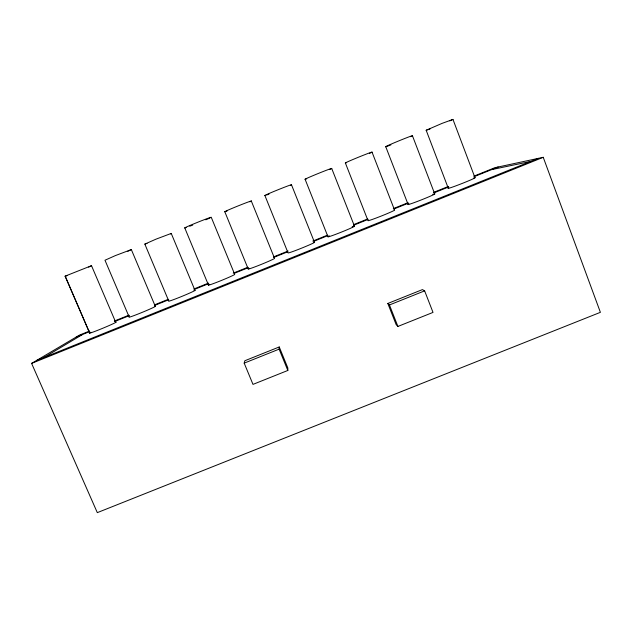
<?xml version="1.0" encoding="UTF-8"?>
<svg xmlns="http://www.w3.org/2000/svg" width="632" height="632" viewBox="0 0 632 632"><rect width="100%" height="100%" fill="white"/><g stroke="black" fill="none" stroke-linecap="round" stroke-linejoin="round"><path stroke-width="0.95" d="M287.829 370.463L279.107 349.148L279.241 346.96L244.876 360.73L244.189 363.139L252.99 384.39L287.829 370.463L287.829 367.935L279.241 346.96M115.759 322.36L91.506 265.685L88.678 267.154M155.338 306.409L131.33 249.569L127.806 251.331M194.008 290.491A14.307 0.616 -22.3 0 1 183.549 295.697A14.307 0.616 -22.3 0 1 168.752 300.998L144.839 244.102L155.859 239.212L171.24 233.421L194.996 290.428M170.442 233.951L171.24 233.421M43.932 357.507L82.587 334.462M473.795 176.186L494.832 167.709L543.236 157.305L600.4 312.334L97.312 512.639L31.6 363.384L79.561 335.063L89.626 331.01M448.317 188.344L426.166 130.247L442.131 123.351L452.962 119.409L474.948 177.616M449.81 120.894L452.962 119.409M89.626 332.89L65.143 276.144L91.506 265.685M114.321 321.056L128.952 315.163M154.564 304.837L168.286 299.307M193.898 288.99L208.536 283.089M233.232 273.135L247.863 267.241M273.474 256.916L288.113 251.023M312.808 241.069L327.447 235.167M353.967 224.478L367.69 218.948M393.302 208.623L407.94 202.73M433.552 192.405L448.183 186.511M76.259 337.014L89.073 331.847M114.621 321.554L129.339 315.621M154.887 305.327L168.697 299.766M194.245 289.472L208.047 283.91M234.512 273.237L248.313 267.676M273.869 257.382L287.663 251.82M314.136 241.155L327.937 235.594M353.493 225.292L368.203 219.367M393.76 209.066L408.406 203.164M434.034 192.839L448.736 186.914M474.3 176.605L498.158 166.998M36.427 360.532L538.353 158.356M31.6 363.384L543.236 157.305M387.811 303.471L422.437 289.598L424.633 290.862L433.015 312.406L397.907 326.436L396.146 324.611L387.811 303.471L389.446 304.956L397.907 326.436M244.189 363.139L279.107 349.148M389.446 304.956L424.633 290.862M429.997 129.039L426.166 130.247M65.215 276.326L66.992 275.71M131.33 249.569L115.308 255.62L104.983 260.234L129.149 316.964A14.402 0.608 -22.4 0 0 143.274 311.924A14.402 0.608 -22.4 0 0 154.666 306.346M144.839 244.102L147.027 243.375M491.696 169.597L530.651 161.46M65.143 276.144L89.752 333.175M184.773 227.939L208.442 285.008M224.795 211.744L248.218 268.979M251.307 201.016L274.565 258.362A14.228 0.624 -22.1 0 1 258.662 265.44A14.228 0.624 -22.1 0 1 249.237 268.339M264.895 195.517L288.066 252.918A14.236 0.624 -21.9 0 0 303.795 247.262A14.236 0.624 -21.9 0 0 313.519 242.435M291.471 184.757L314.475 242.285M305.09 179.251L328.008 236.826M331.713 168.475L354.465 226.169M345.364 162.953L368.029 220.702A14.362 0.624 -21.7 0 0 382.858 215.409A14.362 0.624 -21.7 0 0 394.542 210.014L372.043 152.154M385.718 146.616L408.13 204.539M412.459 135.793L434.705 193.834M115.411 322.162A14.52 0.6 -22.5 0 1 101.333 328.845A14.52 0.6 -22.5 0 1 90.905 332.203M210.101 217.906A14.346 0.395 -21.9 0 1 205.787 219.802M192.744 225.079A14.346 0.395 -21.9 0 1 189.79 226.209M186.156 227.528A14.346 0.395 -21.9 0 1 194.214 223.689A14.346 0.395 -21.9 0 1 211.23 217.234L234.741 274.414A14.252 0.616 -22.2 0 1 218.214 281.746A14.252 0.616 -22.2 0 1 209.682 284.282M227.07 211.033A14.323 0.395 -22 0 1 228.839 209.769A14.323 0.395 -22 0 1 245.982 202.833A14.323 0.395 -22 0 1 249.845 201.821M265.835 195.28A14.331 0.395 -22 0 1 278.025 189.766A14.331 0.395 -22 0 1 290.641 185.239M269.003 194.15A14.331 0.395 -22 0 1 266.846 194.94M306.71 178.809A14.386 0.395 -22.1 0 1 310.193 176.849A14.386 0.395 -22.1 0 1 327.408 169.882A14.386 0.395 -22.1 0 1 329.58 169.55M352.158 226.762A14.283 0.624 -21.8 0 1 350.483 228.294A14.283 0.624 -21.8 0 1 333.372 235.191A14.283 0.624 -21.8 0 1 329.43 235.918M346.66 162.637A14.465 0.395 -22.2 0 1 350.997 160.331A14.465 0.395 -22.2 0 1 368.251 153.355A14.465 0.395 -22.2 0 1 369.578 153.363M390.916 144.886A14.583 0.395 -22.3 0 1 388.119 145.439A14.583 0.395 -22.3 0 1 406.558 137.792A14.583 0.395 -22.3 0 1 410.642 136.694M432.754 194.364A14.481 0.616 -21.6 0 1 422.816 199.309A14.481 0.616 -21.6 0 1 408.912 203.891M473.7 177.948A14.639 0.616 -21.5 0 1 462.806 183.193A14.639 0.616 -21.5 0 1 448.775 187.83"/></g></svg>
